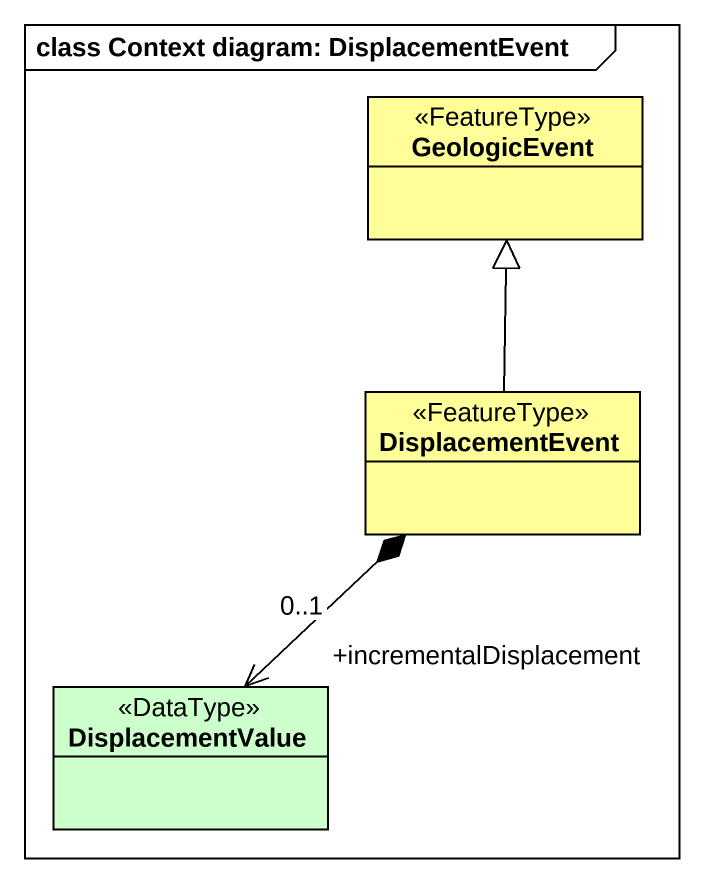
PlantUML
@startuml
mainframe class Context diagram: DisplacementEvent
hide circle
hide empty members
class GeologicEvent <<FeatureType>> #FFFE99
class DisplacementEvent <<FeatureType>> #FFFE99
class DisplacementValue <<DataType>> #CCFFCC
DisplacementEvent -up-|> GeologicEvent
DisplacementEvent *--> "+incrementalDisplacement\n0..1" DisplacementValue
@enduml
